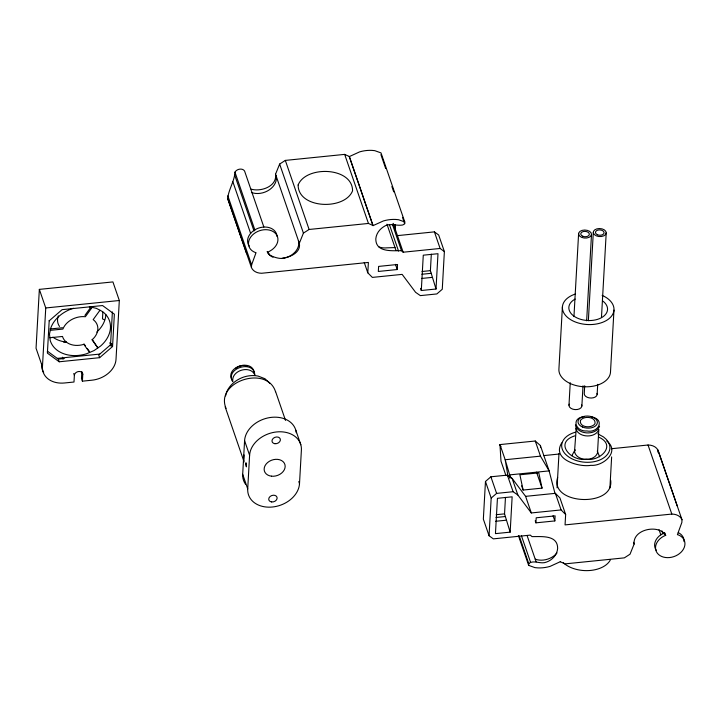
<?xml version="1.0" encoding="UTF-8"?>
<svg xmlns="http://www.w3.org/2000/svg" width="721" height="721" viewBox="0 0 721 721"><rect width="100%" height="100%" fill="white"/><g stroke="black" fill="none" stroke-linecap="round" stroke-linejoin="round"><path stroke-width="1.08" d="M82.401 381.166L82.771 374.442L81.861 371.784L81.482 378.507L82.401 381.166L91.855 380.21A23.685 17.953 -19 0 0 116.018 359.364L119.316 300.504L112.918 281.92L39.349 289.382L36.05 348.243L42.449 366.827A23.685 17.953 -19 0 0 64.529 382.977L73.993 382.022L74.371 375.29L73.758 373.523M42.449 366.827L45.747 307.966L39.349 289.382M49.208 320.503L47.397 353.146L59.203 361.78L99.633 357.679L112.557 346.531L114.369 314.185L102.562 305.551L62.132 309.651L49.208 320.8M102.86 312.202L102.481 318.925L104.527 319.818M110.394 345.891A10.536 7.985 -19 0 0 110.538 344.809L112.386 311.914M111.521 346.08L111.638 343.881L98.723 355.029L99.633 357.679M397.451 235.623L434.402 231.874L438.665 234.992L444.379 251.584L442.27 289.265L436.845 293.943L420.343 295.619L415.584 292.311L402.138 274.377L372.351 277.405L367.8 272.826L368.386 262.435L261.633 273.259A13.293 10.076 -19 0 1 251.449 267.563L227.665 198.509C228.593 189.461 234.505 181.187 234.956 172.139A5.407 4.101 -19 0 1 239.931 169.129A5.407 4.101 -19 0 1 244.626 171.165L263.859 227.025M251.449 267.563L251.602 264.877L256.036 252.665L255.279 252.485A15.069 11.428 -19 0 1 252.359 235.127A15.069 11.428 -19 0 1 274.908 232.838A15.069 11.428 -19 0 1 269.996 250.998C262.507 254.162 280.09 259.984 282.947 258.055C290.365 257.307 301.216 252.278 299.323 243.274L275.539 174.212L279.64 164.064L285.327 160.404L344.665 154.384L349.388 156.52L373.027 225.673L349.252 156.619L359.59 151.888A29.723 22.531 -19 0 1 371.775 150.374L374.731 150.644L381.012 152.906L404.787 221.969L404.688 223.726L402.859 224.952C396.352 226.304 389.367 222.356 383.392 226.926C379.291 229.575 376.218 233.901 375.803 238.84C375.641 252.692 392.224 250.557 401.48 250.728L403.165 252.215L440.116 248.466L444.379 251.584M245.582 484.314A26.524 20.107 -19 0 1 242.689 474.31L244.581 440.675A26.524 20.107 -19 0 1 269.933 417.549A26.524 20.107 -19 0 1 296.295 432.744M249.601 455.275A26.524 20.107 -19 0 1 276.666 431.933A26.524 20.107 -19 0 1 301.396 450.03L299.503 483.656A26.524 20.107 -19 0 1 272.448 507.007A26.524 20.107 -19 0 1 247.718 488.91L249.601 455.275L244.581 440.675M397.244 269.537L397.532 264.49L378.615 266.41L378.327 271.457L397.244 269.537L395.459 264.355M421.298 290.509L423.281 255.189L437.989 253.702L436.016 289.013L421.298 290.509L420.577 288.391M436.016 289.013L430.401 270.645L431.32 254.171M665.041 533.585L665.654 535.352L663.455 536.334A15.069 11.428 -19 0 0 658.543 554.494A15.069 11.428 -19 0 0 681.084 552.205A15.069 11.428 -19 0 0 678.164 534.847L677.407 534.667L681.85 522.455L682.003 519.769A13.293 10.076 -19 0 0 671.819 514.073L565.057 524.897L565.643 514.506L561.1 509.927L531.314 512.946L525.6 496.354L512.144 478.429L507.386 475.121L490.893 476.788L485.467 481.475L483.349 519.156L489.063 535.748L493.326 538.866L530.286 535.117L531.963 536.595C541.219 536.766 557.802 534.64 557.639 548.492C557.126 554.737 552.394 559.956 546.626 562.038C541.264 564.345 536.009 560.713 530.593 562.38L528.754 563.606L528.655 565.363L534.937 567.625L537.893 567.896A29.723 22.531 -19 0 0 550.078 566.382L560.415 561.65M489.063 535.748L491.181 498.067L485.467 481.475M510.162 532.143L512.144 496.823L497.436 498.319L495.453 533.63L510.162 532.143L504.547 513.866L505.466 497.382M535.919 522.842L536.199 517.795L555.116 515.875L554.837 520.923L535.919 522.842L535.207 520.76M562.407 306.804L558.919 369.026A25.839 16.096 3.2 0 0 583.469 386.726A25.839 16.096 3.2 0 0 610.48 372.324L613.977 310.102M557.054 487.811L558.982 453.536M568.986 405.175L570.239 382.752M573.952 316.609L578.602 233.649M575.827 428.148C577.566 437.89 595.681 438.683 598.818 429.5L597.511 452.878C594.374 462.062 576.25 461.269 574.52 451.526L576.385 426.372M581.874 405.995L583.01 385.816M586.651 320.791L591.499 234.469A6.462 4.02 3.2 0 0 582.09 230.378A6.462 4.02 3.2 0 0 581.559 237.326A6.462 4.02 3.2 0 0 591.499 234.469M584.704 385.744L584.262 393.585A6.462 4.02 3.2 0 0 591.247 398.037A6.462 4.02 3.2 0 0 597.015 393.36M588.354 320.719L593.32 232.153M597.15 394.414L597.718 384.329M601.494 317.06L606.208 232.982A6.462 4.02 3.2 0 0 596.808 228.881A6.462 4.02 3.2 0 0 596.276 235.83A6.462 4.02 3.2 0 0 606.208 232.982M609.903 487.982L611.642 456.907M658.12 452.5L657.813 449.877A13.293 10.076 -19 0 0 648.035 445.01L611.336 448.732M244.068 454.924L243.833 460.845M574.52 451.526L575.07 449.751L571.879 455.663M599.575 426.192C596.24 435.754 577.305 434.988 575.448 424.804M299.323 243.274L303.424 233.117L309.102 229.467L368.44 223.447L373.163 225.583L383.374 220.95A29.723 22.531 -19 0 1 395.55 219.436L398.515 219.707L404.787 221.969M665.636 535.261C659.075 523.978 632.569 529.016 634.129 544.058L630.028 554.206L624.341 557.865L565.003 563.885L560.28 561.749M557.648 477.419C549.123 504.943 614.337 507.692 610.696 480.366M84.907 315.41L91.089 306.885M92.162 307.353L85.366 316.735A18.304 13.87 -19 0 0 62.916 329.064L50.308 330.344M99.967 310.246L93.171 319.619A18.304 13.87 -19 0 1 92.036 339.834L97.849 347.937L92.225 339.411M561.749 442.865C551.259 459.475 578.945 467.451 590.914 465.324C603.243 466.487 620.529 451.409 606.758 441.072M491.181 498.067L496.607 493.389L513.1 491.713L517.858 495.021L531.314 512.946M664.744 532.747L662.536 533.684A15.069 11.428 -19 0 0 656.254 550.303M574.727 435.881C553.377 442.694 571.492 461.954 586.371 459.214C599.665 461.665 617.104 445.479 598.917 437.214M584.154 416.765C570.599 417.829 575.637 431.978 586.93 430.96C598.349 433.33 605.622 419.28 591.391 416.936M45.747 307.966L119.316 300.504M421.992 271.502L430.401 270.645M421.857 274.259L431.311 273.304M421.506 278.468L432.014 277.405M49.848 329.01L62.466 327.731M49.893 337.743L62.502 336.464A18.304 13.87 -19 0 0 83.816 344.35L89.629 352.443M63.637 342.096L65.845 341.871M57.31 358.391L99.795 354.083M47.388 351.154L58.293 359.13L64.223 358.526M555.053 493.696L549.123 470.885L540.389 445.524L535.261 441.009L499.968 444.587L500.987 461.17L505.944 475.563M543.508 455.618L559.072 454.032M507.972 476.013L505.178 459.737L509.666 474.887L549.123 470.885L540.471 456.15L505.178 459.737L499.968 444.587L500.888 446.551M523.122 490.046L542.039 488.126L538.803 472.868L519.886 474.778L523.122 490.046L521.662 485.792M525.6 496.354L555.386 493.335L559.929 497.914L565.643 514.506M496.138 514.713L504.547 513.866M496.003 517.48L505.457 516.515M495.552 521.292L506.061 520.229M395.009 247.573L386.952 247.844A16.574 12.572 -19 0 1 378.958 246.924M251.115 189.145C260.885 192.074 277.306 186.406 275.539 174.212M90.17 306.894L96.389 308.345L102.49 311.58A31.219 23.667 -19 0 1 100.552 346.071L94.018 350.586L86.538 353.768A31.219 23.667 -19 0 1 50.173 340.312L49.488 334.102L50.885 327.685A31.219 23.667 -19 0 1 73.398 308.255M597.745 433.799L603.522 436.962L606.1 439.224A25.803 16.069 3.2 0 1 609.723 449.751C608.506 455.077 603.675 458.547 598.827 460.386A23.342 14.546 3.2 0 1 582.721 462.017C576.403 461.134 570.059 458.826 565.48 454.239A25.803 16.069 3.2 0 1 561.857 443.712C563.074 438.386 567.905 434.916 572.753 433.078A23.342 14.546 3.2 0 1 575.52 432.212M269.924 383.392L264.958 378.732L258.064 376.065A23.342 17.701 -19 0 0 241.968 377.696C235.767 380.228 230.242 384.717 227.241 390.782A25.803 19.557 -19 0 0 226.241 393.324M84.006 343.917L85.303 345.72M87.241 348.423L89.179 351.118M664.221 533.098L665.663 535.397M267.788 251.935L269.221 254.234M275.548 391.755C267.167 364.601 214.507 381.58 226.079 408.428M231.973 379.904C224.799 366.728 252.927 358.202 254.297 373.127M232.45 381.292C225.276 368.125 253.404 359.599 254.783 374.523M254.864 374.983C250.304 364.547 230.846 370.522 232.847 381.706M227.665 198.509L246.69 253.756M510.991 477.987L509.666 474.887L509.711 478.149M597.276 451.058L599.584 456.79M657.813 449.877L677.244 505.962M658.219 450.706L682.003 519.769M648.035 445.01L671.819 514.073M661.95 530.89L663.032 534.036M659.048 529.701L660.86 534.973M633.516 542.291L634.129 544.058M555.386 493.335L561.1 509.927M535.261 441.009L540.471 456.15M553.052 515.731L554.837 520.923M536.541 472.165L542.039 488.126M434.402 231.874L440.116 248.466M512.144 478.429L517.858 495.021M507.386 475.121L513.1 491.713M527.168 535.793L536.136 561.821M521.445 535.82L530.593 562.38M519.246 535.982L528.754 563.606M518.408 535.613L528.655 565.363M380.913 154.664L385.672 168.48M391.891 186.541L393.72 191.849M402.498 217.345L404.688 223.726M490.893 476.788L496.607 493.389M393.233 223.375L403.165 252.215M392.341 224.168L401.48 250.728M389.367 224.474L398.515 251.034M386.961 224.204L395.928 250.232M344.665 154.384L368.44 223.447M364.231 262.453L367.8 272.826M285.327 160.404L309.102 229.467M279.64 164.064L303.424 233.117M234.956 172.139L254.919 230.116M234.704 175.14L254.026 230.999M232.892 181.872L250.674 233.514M227.818 195.815L251.602 264.877M295.781 430.149L300.81 444.749M275.566 391.512L285.516 420.406M298.791 481.574L299.503 483.656M225.15 406.869L244.095 461.9M242.689 474.31L247.718 488.91M111.638 343.881L112.557 346.531M109.835 342.763L110.538 344.809M62.421 357.21L63.069 359.076M58.293 359.13L59.203 361.78M540.389 445.524L540.57 447.588M395.09 224.483L395.414 229.702M394.766 224.682L394.892 230.017M43.666 372.451A23.685 17.953 -19 0 1 41.539 364.168M74.371 375.29A4.308 3.263 -19 0 1 78.76 371.504A4.308 3.263 -19 0 1 82.771 374.442M47.514 352.272A10.536 7.985 -19 0 1 47.487 351.208M105.87 314.644A31.219 23.667 -19 0 1 96.803 332.057M66.188 342.087A31.219 23.667 -19 0 1 52.876 337.167M59.528 326.451A18.304 13.87 -19 0 1 58.347 315.789M89.359 306.948A18.304 13.87 -19 0 1 90.702 308.291M225.628 395.892A25.803 19.557 -19 0 1 225.997 394.171M235.632 368.359A9.697 7.354 -19 0 1 247.123 365.998M610.327 559.974A26.524 16.52 3.2 0 1 589.012 570.563A26.524 16.52 3.2 0 1 563.317 562.759M229.179 200.853A13.293 10.076 -19 0 1 228.07 199.338M298.404 240.616A16.574 12.572 -19 0 1 281.857 258.506M272.989 257.235A16.574 12.572 -19 0 1 268.717 254.107M268.203 253.45A16.574 12.572 -19 0 1 267.13 251.521M275.999 175.536A16.574 12.572 -19 0 1 269.456 189.749A16.574 12.572 -19 0 1 251.458 192.507M249.223 246.068A15.069 11.428 -19 0 1 258.506 228.115A15.069 11.428 -19 0 1 277.008 236.38M557 552.953A16.574 12.572 -19 0 1 535.216 559.163M678.299 532.63A15.069 11.428 -19 0 1 684.04 541.633M581.73 404.941A6.462 4.02 3.2 0 1 575.124 409.6A6.462 4.02 3.2 0 1 569.284 404.148M602.513 300.819A19.377 12.068 3.2 0 1 601.215 317.844A19.377 12.068 3.2 0 1 573.862 316.086A19.377 12.068 3.2 0 1 575.169 299.071M602.152 295.385A25.839 16.096 3.2 0 1 607.406 319.872A25.839 16.096 3.2 0 1 568.112 317.889A25.839 16.096 3.2 0 1 575.385 294.033M245.708 463.513L246.393 466.848L246.005 462.747L245.708 463.513M298.134 184.973C297.998 208.91 344.719 210.541 352.56 190.858C352.686 166.921 305.965 165.289 298.134 184.973M580.414 420.469C579.089 427.58 591.707 428.743 594.987 423.723C596.321 416.612 583.695 415.449 580.414 420.469M271.475 476.184A10.761 8.165 -19 0 0 284.921 464.585A10.761 8.165 -19 0 0 267.554 462.594A10.761 8.165 -19 0 0 271.475 476.184M271.655 501.951A4.308 3.263 -19 0 0 277.035 497.31A4.308 3.263 -19 0 0 270.087 496.517A4.308 3.263 -19 0 0 271.655 501.951M274.917 443.703A4.308 3.263 -19 0 0 280.298 439.062A4.308 3.263 -19 0 0 273.349 438.269A4.308 3.263 -19 0 0 274.917 443.703M582.46 427.003A9.697 6.038 3.2 0 0 597.376 422.713A9.697 6.038 3.2 0 0 583.262 416.567A9.697 6.038 3.2 0 0 582.46 427.003M582.721 236.236A4.308 2.686 3.2 0 0 589.345 234.334A4.308 2.686 3.2 0 0 583.082 231.603A4.308 2.686 3.2 0 0 582.721 236.236M597.439 234.749A4.308 2.686 3.2 0 0 604.063 232.838A4.308 2.686 3.2 0 0 597.79 230.116A4.308 2.686 3.2 0 0 597.439 234.749"/></g></svg>
